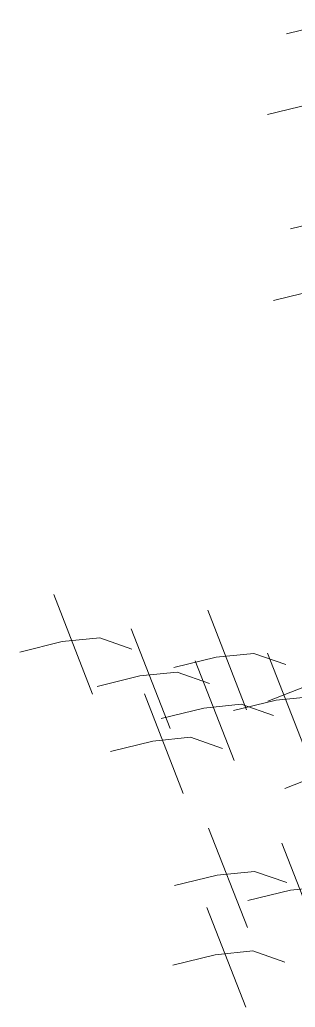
# Model space of a CAD drawing. Header units: millimetres. Extents: x 474016 to 477875, y 2288607 to 2292200.
# Drawn here: x 474550.836 to 474552.034, y 2289407.106 to 2289411.391 of the extents above; entities that cross this region are included whole.
import ezdxf

# ---------------------------------------------------------------- set-up
doc = ezdxf.new("R2010")
doc.units = ezdxf.units.MM
doc.header["$LTSCALE"] = 50
doc.layers.add('EXT', color=3, linetype='Continuous', lineweight=5)

# ---------------------------------------------------------------- blocks, each defined once
blk = doc.blocks.new('Plarbol-031')
for points in [[(-2.92465, -0.06035), (-2.850325, 0.0216), (-2.777275, 0.08255), (-2.69405, 0.1048)], [(-2.850325, -0.255375), (-2.776, -0.173425), (-2.70295, -0.112425), (-2.619725, -0.0902)], [(-2.6407, -0.461825), (-2.566375, -0.379875), (-2.493325, -0.3189), (-2.4101, -0.29665)], [(-2.575275, -0.635875), (-2.50095, -0.553925), (-2.4279, -0.49295), (-2.344675, -0.470725)], [(-2.0207, -1.480775), (-1.8676, -1.258425)], [(-2.275425, -1.37595), (-2.0531, -1.52905)], [(-2.265275, -1.5443), (-2.19095, -1.46235), (-2.1179, -1.40135), (-2.034675, -1.379125)], [(-2.0893, -1.381025), (-1.866975, -1.534125)], [(-2.07915, -1.549375), (-2.004825, -1.467425), (-1.93175, -1.40645), (-1.84855, -1.3842)], [(-1.861875, -1.639575), (-1.7088, -1.41725)], [(-2.2297, -1.499825), (-2.00735, -1.652925)], [(-2.219525, -1.66815), (-2.1452, -1.586225), (-2.07215, -1.525225), (-1.988925, -1.503)], [(-2.408825, -1.523325), (-2.1865, -1.676425)], [(-2.398675, -1.691675), (-2.32435, -1.609725), (-2.2513, -1.548725), (-2.168075, -1.5265)], [(-2.619725, -1.56145), (-2.3974, -1.714525)], [(-2.609575, -1.729775), (-2.53525, -1.647825), (-2.4622, -1.58685), (-2.378975, -1.564625)], [(-2.2894, -1.64085), (-2.067075, -1.79395)], [(-2.27925, -1.809175), (-2.204925, -1.72725), (-2.131875, -1.66625), (-2.04865, -1.644025)], [(-1.790725, -1.757725), (-1.5684, -1.910825)], [(-1.780575, -1.926075), (-1.70625, -1.844125), (-1.6332, -1.78315), (-1.549975, -1.7609)], [(-1.965425, -1.83015), (-1.7431, -1.98325)], [(-1.955275, -1.9985), (-1.88095, -1.91655), (-1.8079, -1.85555), (-1.724675, -1.833325)], [(-1.8568, -1.999125), (-1.634475, -2.152225)], [(-1.84665, -2.167475), (-1.772325, -2.085525), (-1.69925, -2.024525), (-1.61605, -2.0023)]]:
    blk.add_lwpolyline(points)

msp = doc.modelspace()

# ---------------------------------------------------------------- block references
at = {"layer": 'EXT', "xscale": 1.71989999994179, "yscale": 1.71989999994179, "zscale": 1.71989999994179, "rotation": 325.9356466897348}
msp.add_blockref('Plarbol-031', (474556.2206, 2289408.5981), dxfattribs=at)

doc.saveas('drawing.dxf')
